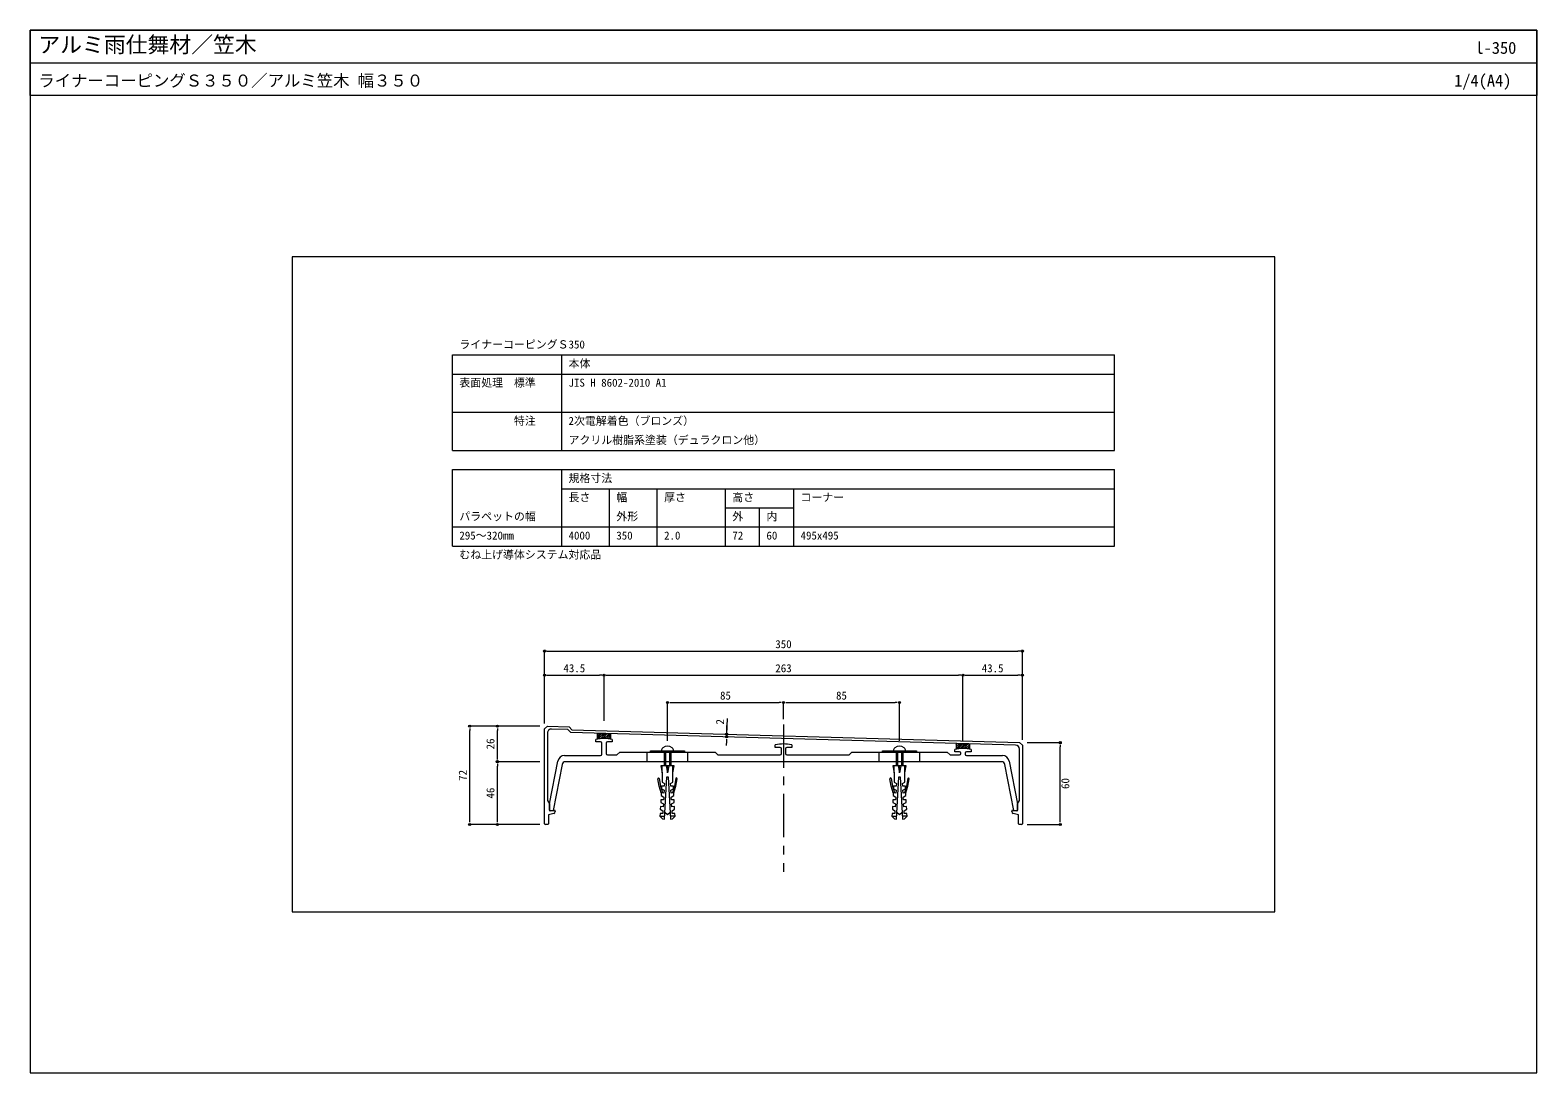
# Model space of a CAD drawing. Units: millimetres on the paper. Extents: x -552 to 552, y -382 to 382.
import ezdxf
from ezdxf.enums import TextEntityAlignment as Align

# ---------------------------------------------------------------- set-up
doc = ezdxf.new("R2010")
doc.units = ezdxf.units.MM
doc.linetypes.add('USER1', pattern=[19.05, 12.7, -6.35])
doc.linetypes.add('USER2', pattern=[50.8, 31.75, -6.35, 6.35, -6.35])
for name, color, linetype, lineweight in [('0-0_0', 7, 'Continuous', 9), ('0-2_moji', 7, 'Continuous', 18), ('0-3_kasagi', 150, 'Continuous', 18), ('0-4_SUNPO', 7, 'Continuous', 18), ('0-5_KANAMONO_SCREW', 4, 'Continuous', 18), ('0-6_kijun', 1, 'USER2', 18), ('0-7_WAKU', 7, 'Continuous', 18)]:
    doc.layers.add(name, color=color, linetype=linetype, lineweight=lineweight)
doc.styles.add('ＭＳ ゴシック', font='')
doc.styles.get('ＭＳ ゴシック').set_extended_font_data('MS Gothic')

# ---------------------------------------------------------------- blocks, each defined once
blk = doc.blocks.new('_DOT')
at = {"layer": '0-0_0'}
for p, q in [((-0.5, 0), (-1, 0)), ((0.25, 0), (-0.25, 0))]:
    blk.add_line(p, q, dxfattribs=at)
blk.add_circle((0, 0), 0.25, dxfattribs=at)

msp = doc.modelspace()

# ---------------------------------------------------------------- linework, layer by layer
at = {"layer": '0-0_0', "lineweight": 18}
msp.add_line((-551.966, 358.024), (552.034, 358.024), dxfattribs=at)
msp.add_lwpolyline([(-359.966, -263.976), (360.034, -263.976), (360.034, 216.024), (-359.966, 216.024)], close=True, dxfattribs=at)
at = {"layer": '0-2_moji'}
for p, q in [((-242.465, 144.024), (242.535, 144.024)), ((-242.465, 74.024), (-242.465, 144.024)), ((-162.465, 74.024), (-162.465, 144.024)), ((242.535, 74.024), (242.535, 144.024)), ((-242.465, 130.024), (242.535, 130.024)), ((-242.465, 102.024), (242.535, 102.024)), ((-242.465, 74.024), (242.535, 74.024)), ((-242.465, 60.024), (242.535, 60.024)), ((-242.465, 4.024), (-242.465, 60.024)), ((-162.465, 4.024), (-162.465, 60.024)), ((242.535, 4.024), (242.535, 60.024)), ((-162.465, 46.024), (242.535, 46.024)), ((-127.465, 4.024), (-127.465, 46.024)), ((-92.465, 4.024), (-92.465, 46.024)), ((-42.465, 4.024), (-42.465, 46.024)), ((7.535, 4.024), (7.535, 46.024)), ((-42.465, 32.024), (7.535, 32.024)), ((-17.465, 4.024), (-17.465, 32.024)), ((-242.465, 18.024), (242.535, 18.024)), ((-242.465, 4.024), (242.535, 4.024))]:
    msp.add_line(p, q, dxfattribs=at)
at = {"layer": '0-3_kasagi'}
for p, q in [((-136.465, -133.48), (-136.465, -137.461)), ((-136.465, -134.056), (-135.905, -133.496)), ((-136.465, -135.403), (-134.595, -133.534)), ((-136.465, -136.75), (-133.286, -133.571)), ((-135.69, -137.322), (-131.976, -133.608)), ((-134.136, -137.116), (-130.667, -133.646)), ((-132.965, -148.479), (-132.965, -140.479)), ((-132.681, -137.007), (-129.357, -133.683)), ((-131.306, -136.98), (-128.047, -133.721)), ((-130, -137.02), (-126.738, -133.758)), ((-129.965, -140.479), (-129.965, -147.979)), ((-128.753, -137.12), (-126.465, -134.833)), ((-127.558, -137.272), (-126.465, -136.18)), ((126.535, -140.994), (126.535, -144.784)), ((126.535, -141.811), (127.329, -141.017)), ((126.535, -143.158), (128.638, -141.055)), ((126.535, -144.505), (129.948, -141.092)), ((127.832, -144.555), (131.258, -141.129)), ((129.36, -144.374), (132.567, -141.167)), ((130.791, -144.29), (133.877, -141.204)), ((132.142, -144.287), (135.186, -141.242)), ((133.424, -144.351), (136.496, -141.279)), ((134.648, -144.474), (136.535, -142.587)), ((-160.355, -149.479), (-133.965, -149.479)), ((159.8, -153.979), (-159.73, -153.979)), ((-1.465, -147.979), (-1.465, -144.479)), ((1.535, -144.479), (1.535, -147.979)), ((130.035, -147.979), (130.035, -147.779)), ((133.035, -147.779), (133.035, -148.479)), ((134.035, -149.479), (160.424, -149.479)), ((135.82, -144.649), (136.535, -143.934)), ((-170.93, -189.942), (-167.7, -189.716)), ((-167.165, -190.215), (-167.165, -190.519)), ((167.235, -190.519), (167.235, -190.215)), ((167.77, -189.716), (171, -189.942)), ((-172.665, -199.979), (-174.465, -199.979)), ((174.535, -199.979), (172.735, -199.979))]:
    msp.add_line(p, q, dxfattribs=at)
at = {"layer": '0-3_kasagi', "linetype": 'USER1'}
for p, q in [((-99.965, -153.979), (-99.965, -146.979)), ((-69.965, -153.979), (-69.965, -146.979)), ((70.035, -153.979), (70.035, -146.979)), ((100.035, -153.979), (100.035, -146.979))]:
    msp.add_line(p, q, dxfattribs=at)
at = {"layer": '0-3_kasagi'}
for points in [[(-174.965, -199.479), (-174.965, -129.979), (-172.965, -127.979), (-157.083, -128.433), (-154.965, -130.551), (172.976, -139.92), (175.035, -141.979), (175.035, -199.479)], [(170.12, -141.84), (-155.817, -132.527), (-157.935, -130.409), (-169.88, -130.068)], [(-172.965, -133.067), (-172.965, -182.381), (-171.465, -184.979), (-171.465, -189.443)], [(-133.965, -139.479), (-137.465, -139.479), (-137.465, -137.675)], [(-126.465, -137.461), (-126.465, -133.766), (-136.465, -133.48)], [(-125.465, -137.675), (-125.465, -139.479), (-128.965, -139.479)], [(-2.465, -143.479), (-5.965, -143.479), (-5.965, -141.71)], [(6.035, -141.71), (6.035, -143.479), (2.535, -143.479)], [(136.535, -144.784), (136.535, -141.28), (126.535, -140.994)], [(-171.465, -189.443), (-171.465, -184.979), (-165.26, -153.512)], [(-128.965, -148.979), (-121.965, -148.979), (-119.965, -146.979), (-49.965, -146.979), (-47.965, -148.979), (-2.465, -148.979)], [(2.535, -148.979), (48.035, -148.979), (50.035, -146.979), (120.035, -146.979), (122.035, -148.979), (129.035, -148.979)], [(129.035, -146.779), (125.535, -146.779), (125.535, -145.01)], [(137.535, -145.01), (137.535, -146.779), (134.035, -146.779)], [(165.33, -153.512), (171.535, -184.979), (171.535, -189.443)], [(171.535, -189.443), (171.535, -184.979), (173.035, -182.381), (173.035, -144.838)], [(-162.183, -155.995), (-168.848, -189.796), (-170.93, -189.942)], [(171, -189.942), (168.917, -189.796), (162.252, -155.995)], [(-168.288, -191.97), (-172.165, -192.979), (-172.165, -199.479)], [(172.235, -199.479), (172.235, -192.979), (168.357, -191.97)]]:
    msp.add_lwpolyline(points, dxfattribs=at)
for centre, radius, start, end in [((-169.965, -133.067), 3, 88.36342, 180), ((-131.465, -163.179), 26.2, 76.76135, 103.23865), ((-131.465, -163.179), 26.2, 78.99821, 101.00179), ((-133.965, -140.479), 1, 0, 90), ((-128.965, -140.479), 1, 90, 180), ((0.035, -165.979), 25, 76.11346, 103.88654), ((-2.465, -144.479), 1, 0, 90), ((2.535, -144.479), 1, 90, 180), ((170.035, -144.838), 3, 360, 88.36342), ((-160.355, -154.479), 5, 90, 168.84534), ((-159.73, -156.479), 2.5, 90, 168.84534), ((-133.965, -148.479), 1, 270, 0), ((-128.965, -147.979), 1, 180, 270), ((-2.465, -147.979), 1, 270, 0), ((2.535, -147.979), 1, 180, 270), ((131.535, -169.279), 25, 76.11346, 103.88654), ((131.535, -169.279), 25, 78.46304, 101.53696), ((129.035, -147.779), 1, 0, 90), ((129.035, -147.979), 1, 270, 0), ((134.035, -147.779), 1, 90, 180), ((134.035, -148.479), 1, 180, 270), ((159.8, -156.479), 2.5, 11.15466, 90), ((160.424, -154.479), 5, 11.15466, 90), ((-170.965, -189.443), 0.5, 180, 274), ((-170.965, -189.443), 0.5, 180, 274), ((-168.665, -190.519), 1.5, 284.58157, 0), ((-167.665, -190.215), 0.5, 0, 94), ((167.735, -190.215), 0.5, 86, 180), ((168.735, -190.519), 1.5, 180, 255.41843), ((171.035, -189.443), 0.5, 266, 0), ((171.035, -189.443), 0.5, 266, 0), ((-174.465, -199.479), 0.5, 180, 270), ((-172.665, -199.479), 0.5, 270, 0), ((172.735, -199.479), 0.5, 180, 270), ((174.535, -199.479), 0.5, 270, 0)]:
    msp.add_arc(centre, radius, start, end, dxfattribs=at)
at = {"layer": '0-4_SUNPO'}
for p, q in [((-174.965, -125.979), (-174.965, -72.953)), ((-171.765, -72.953), (171.835, -72.953)), ((175.035, -137.979), (175.035, -72.953)), ((-174.965, -117.976), (-174.965, -90.606)), ((-171.765, -90.606), (-134.665, -90.606)), ((-131.465, -123.967), (-131.465, -90.606)), ((-131.465, -123.967), (-131.465, -90.606)), ((-128.265, -90.606), (128.335, -90.606)), ((131.535, -138.653), (131.535, -90.606)), ((131.535, -138.653), (131.535, -90.609)), ((134.735, -90.609), (171.835, -90.609)), ((175.035, -129.979), (175.035, -90.609)), ((-84.965, -138.579), (-84.965, -110.626)), ((-81.765, -110.626), (-3.165, -110.626)), ((0.035, -122.768), (0.035, -110.626)), ((0.035, -122.768), (0.035, -110.626)), ((3.235, -110.626), (81.835, -110.626)), ((85.035, -138.579), (85.035, -110.626)), ((-178.465, -127.979), (-229.905, -127.979)), ((-229.905, -196.779), (-229.905, -131.179)), ((-186.465, -127.979), (-209.605, -127.979)), ((-209.605, -150.779), (-209.605, -131.179)), ((-41.296, -122.438), (-41.62, -133.789)), ((-41.529, -130.59), (-41.438, -127.392)), ((-41.769, -138.987), (-41.86, -142.186)), ((-41.62, -133.789), (-41.677, -135.788)), ((-41.62, -133.789), (-41.677, -135.788)), ((-41.11, -135.804), (-41.677, -135.788)), ((-41.053, -133.805), (-41.62, -133.789)), ((178.535, -139.979), (202.804, -139.979)), ((202.804, -196.779), (202.804, -143.179)), ((-178.465, -153.979), (-209.605, -153.979)), ((-178.465, -153.979), (-209.605, -153.979)), ((-209.605, -196.779), (-209.605, -157.179)), ((-178.465, -199.979), (-229.905, -199.979)), ((-178.465, -199.979), (-209.605, -199.979)), ((178.535, -199.979), (202.804, -199.979))]:
    msp.add_line(p, q, dxfattribs=at)
at = {"layer": '0-5_KANAMONO_SCREW'}
for p, q in [((-87.457, -145.988), (-87.457, -157.044)), ((-86.457, -145.988), (-86.457, -157.044)), ((-83.457, -145.988), (-83.457, -157.044)), ((-82.457, -145.988), (-82.457, -157.044)), ((82.543, -145.988), (82.543, -157.044)), ((83.543, -145.988), (83.543, -157.044)), ((86.543, -145.988), (86.543, -157.044)), ((87.543, -145.988), (87.543, -157.044)), ((-88.965, -162.044), (-88.965, -157.044)), ((-85.965, -157.044), (-84.965, -162.044)), ((-83.965, -157.044), (-84.965, -162.044)), ((-84.965, -162.044), (-84.965, -157.044)), ((-80.965, -162.044), (-80.965, -157.044)), ((81.035, -162.044), (81.035, -157.044)), ((84.035, -157.044), (85.035, -162.044)), ((86.035, -157.044), (85.035, -162.044)), ((85.035, -162.044), (85.035, -157.044)), ((89.035, -162.044), (89.035, -157.044)), ((-90.478, -193.821), (-86.983, -194.004)), ((-79.452, -193.821), (-82.947, -194.004)), ((79.522, -193.821), (83.017, -194.004)), ((90.548, -193.821), (87.053, -194.004))]:
    msp.add_line(p, q, dxfattribs=at)
for points in [[(-97.465, -145.979), (-72.465, -145.979), (-72.465, -146.979), (-97.465, -146.979)], [(72.535, -145.979), (97.535, -145.979), (97.535, -146.979), (72.535, -146.979)]]:
    msp.add_lwpolyline(points, close=True, dxfattribs=at)
for points in [[(-90.216, -188.828), (-88.272, -189.931), (-88.376, -191.929), (-90.373, -191.824), (-90.478, -193.821), (-88.586, -195.923), (-87.088, -196.002), (-85.465, -165.044), (-84.965, -165.044), (-84.465, -165.044), (-82.843, -196.002), (-81.345, -195.923), (-79.452, -193.821), (-79.557, -191.824), (-81.554, -191.929), (-81.659, -189.931), (-79.714, -188.828), (-79.819, -186.831), (-81.816, -186.935), (-81.921, -184.938), (-79.976, -183.835), (-80.08, -181.838), (-82.078, -181.942), (-82.182, -179.945), (-80.237, -178.842), (-80.342, -176.845), (-82.339, -176.949), (-82.444, -174.952), (-80.499, -173.849), (-80.604, -171.851), (-82.601, -171.956), (-82.706, -169.959), (-80.965, -169.044), (-80.965, -165.044), (-80.965, -162.044), (-79.965, -157.044), (-84.965, -157.044), (-89.965, -157.044), (-88.965, -162.044), (-88.965, -165.044)], [(-88.965, -165.044), (-88.965, -169.044), (-87.225, -169.959), (-87.329, -171.956), (-89.327, -171.851), (-89.431, -173.849), (-87.486, -174.952), (-87.591, -176.949), (-89.588, -176.845), (-89.693, -178.842), (-87.748, -179.945), (-87.853, -181.942), (-89.85, -181.838), (-89.955, -183.835), (-88.01, -184.938), (-88.115, -186.935), (-90.112, -186.831), (-90.216, -188.828)], [(79.784, -188.828), (81.728, -189.931), (81.624, -191.929), (79.627, -191.824), (79.522, -193.821), (81.414, -195.923), (82.912, -196.002), (84.535, -165.044), (85.035, -165.044), (85.535, -165.044), (87.157, -196.002), (88.655, -195.923), (90.548, -193.821), (90.443, -191.824), (88.446, -191.929), (88.341, -189.931), (90.286, -188.828), (90.181, -186.831), (88.184, -186.935), (88.079, -184.938), (90.024, -183.835), (89.92, -181.838), (87.922, -181.942), (87.818, -179.945), (89.763, -178.842), (89.658, -176.845), (87.661, -176.949), (87.556, -174.952), (89.501, -173.849), (89.396, -171.851), (87.399, -171.956), (87.294, -169.959), (89.035, -169.044), (89.035, -165.044), (89.035, -162.044), (90.035, -157.044), (85.035, -157.044), (80.035, -157.044), (81.035, -162.044), (81.035, -165.044)], [(81.035, -165.044), (81.035, -169.044), (82.775, -169.959), (82.671, -171.956), (80.673, -171.851), (80.569, -173.849), (82.514, -174.952), (82.409, -176.949), (80.412, -176.845), (80.307, -178.842), (82.252, -179.945), (82.147, -181.942), (80.15, -181.838), (80.045, -183.835), (81.99, -184.938), (81.885, -186.935), (79.888, -186.831), (79.784, -188.828)], [(-89.588, -176.845), (-91.085, -171.845), (-91.976, -166.502)], [(-90.989, -166.338), (-90.071, -171.845), (-88.526, -176.9)], [(-78.941, -166.338), (-79.859, -171.845), (-81.405, -176.9)], [(-80.342, -176.845), (-78.845, -171.845), (-77.955, -166.502)], [(80.412, -176.845), (78.915, -171.845), (78.024, -166.502)], [(79.011, -166.338), (79.929, -171.845), (81.474, -176.9)], [(91.059, -166.338), (90.141, -171.845), (88.595, -176.9)], [(89.658, -176.845), (91.155, -171.845), (92.045, -166.502)], [(-83.096, -191.175), (-84.965, -192.985), (-86.835, -191.175)], [(86.904, -191.175), (85.035, -192.985), (83.165, -191.175)]]:
    msp.add_lwpolyline(points, dxfattribs=at)
for centre, radius, start, end in [((-84.965, -147.979), 5.4, 51.3178, 128.6822), ((85.035, -147.979), 5.4, 51.3178, 128.6822), ((-86.468, -146.108), 3, 128.61458, 177.54109), ((-83.462, -146.108), 3, 2.45891, 51.38542), ((83.532, -146.108), 3, 128.61458, 177.54109), ((86.538, -146.108), 3, 2.45891, 51.38542), ((-91.482, -166.42), 0.5, 9.46232, 189.46231), ((-78.448, -166.42), 0.5, 350.53769, 170.53768), ((78.518, -166.42), 0.5, 9.46232, 189.46231), ((91.552, -166.42), 0.5, 350.53769, 170.53768)]:
    msp.add_arc(centre, radius, start, end, dxfattribs=at)
at = {"layer": '0-6_kijun'}
msp.add_line((0.035, -126.768), (0.035, -234.621), dxfattribs=at)
at = {"layer": '0-7_WAKU'}
for points in [[(552.034, 334.024), (-551.966, 334.024), (-551.966, 382.024), (552.034, 382.024)], [(-551.966, -381.976), (552.034, -381.976), (552.034, 382.024), (-551.966, 382.024)]]:
    msp.add_lwpolyline(points, close=True, dxfattribs=at)

# ---------------------------------------------------------------- block references
at = {"layer": '0-4_SUNPO', "xscale": 3.2, "yscale": 3.2}
for p, rotation in [((-174.965, -72.953), 180), ((-174.965, -90.606), 180), ((-131.465, -90.606), 180), ((131.535, -90.609), 180), ((-84.965, -110.626), 180), ((0.035, -110.626), 180), ((-229.905, -127.979), 90), ((-209.605, -127.979), 90), ((-41.62, -133.789), 268.36342), ((-41.677, -135.788), 88.36342), ((202.804, -139.979), 90), ((-209.605, -153.979), 270), ((-209.605, -153.979), 90), ((-229.905, -199.979), 270), ((-209.605, -199.979), 270), ((202.804, -199.979), 270)]:
    msp.add_blockref('_DOT', p, dxfattribs=dict(at, rotation=rotation))
for p in [(175.035, -72.953), (-131.465, -90.606), (131.535, -90.606), (175.035, -90.609), (0.035, -110.626), (85.035, -110.626)]:
    msp.add_blockref('_DOT', p, dxfattribs=at)

# ---------------------------------------------------------------- texts
at = {"layer": '0-2_moji', "style": 'ＭＳ ゴシック'}
for s, p in [('ライナーコーピングＳ350', (-237.465, 147.024)), ('本体', (-157.465, 133.024)), ('表面処理\u3000標準', (-237.465, 119.024)), ('JIS H 8602-2010 A1', (-157.465, 119.024)), ('\u3000\u3000\u3000\u3000\u3000特注', (-237.465, 91.024)), ('2次電解着色（ブロンズ）', (-157.465, 91.024)), ('アクリル樹脂系塗装（デュラクロン他）', (-157.465, 77.024)), ('規格寸法', (-157.465, 49.024)), ('長さ', (-157.465, 35.024)), ('幅', (-122.465, 35.024)), ('厚さ', (-87.465, 35.024)), ('高さ', (-37.465, 35.024)), ('コーナー', (12.535, 35.024)), ('パラペットの幅', (-237.465, 21.024)), ('外形', (-122.465, 21.024)), ('外', (-37.465, 21.024)), ('内', (-12.465, 21.024)), ('295～320mm', (-237.465, 7.024)), ('4000', (-157.465, 7.024)), ('350', (-122.465, 7.024)), ('2.0', (-87.465, 7.024)), ('72', (-37.465, 7.024)), ('60', (-12.465, 7.024)), ('495x495', (12.535, 7.024)), ('むね上げ導体システム対応品', (-237.465, -6.976))]:
    msp.add_text(s, height=5.865, dxfattribs=at).set_placement(p, align=Align.BOTTOM_LEFT)
at = {"layer": '0-4_SUNPO', "style": 'ＭＳ ゴシック'}
for s, p in [('350', (-5.965, -72.553)), ('43.5', (-161.215, -90.206)), ('263', (-5.965, -90.206)), ('43.5', (145.285, -90.209)), ('85', (-46.465, -110.226)), ('85', (38.535, -110.226))]:
    msp.add_text(s, height=5.865, dxfattribs=at).set_placement(p, align=Align.BOTTOM_LEFT)
for s, rotation, p in [('2', 88.363, (-41.824, -126.896)), ('26', 90, (-210.005, -144.979)), ('72', 90, (-230.305, -167.979)), ('46', 90, (-210.005, -180.979)), ('60', 90, (211.204, -173.979))]:
    msp.add_text(s, height=5.865, rotation=rotation, dxfattribs=at).set_placement(p, align=Align.BOTTOM_LEFT)
at = {"layer": '0-7_WAKU', "style": 'ＭＳ ゴシック'}
for s, height, p in [('アルミ雨仕舞材／笠木', 11.73, (-545.966, 362.024)), ('l-350', 8.798, (507.049, 362.024)), ('ライナーコーピングＳ３５０／アルミ笠木 幅３５０', 8.798, (-545.966, 338.024)), ('1/4(A4)', 8.798, (491.455, 338.024))]:
    msp.add_text(s, height=height, dxfattribs=at).set_placement(p, align=Align.BOTTOM_LEFT)

doc.saveas('drawing.dxf')
